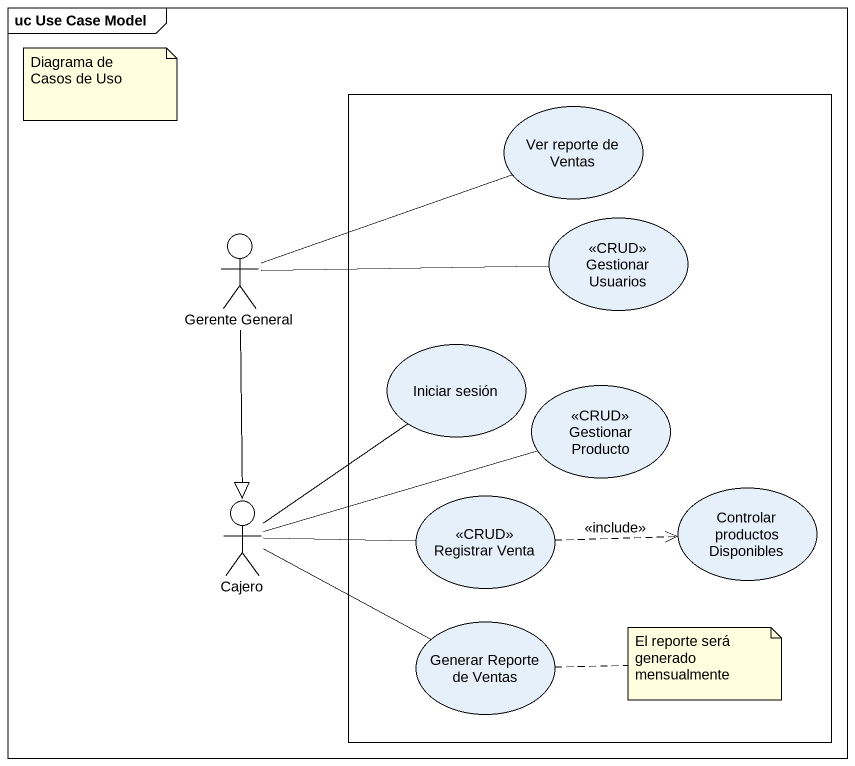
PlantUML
@startuml
mainframe uc Use Case Model
rectangle " " as rectangle1 {
  usecase "Ver reporte de Ventas" as Ver_reporte_de_Ventas
  usecase "Gestionar Usuarios" as Gestionar_Usuarios <<CRUD>>
  usecase "Iniciar sesión" as Iniciar_sesión
  usecase "Gestionar Producto" as Gestionar_Producto <<CRUD>>
  usecase "Registrar Venta" as Registrar_Venta <<CRUD>>
  usecase "Controlar productos Disponibles" as Controlar_productos
  usecase "Generar Reporte de Ventas" as Generar_Reporte_de_Ventas
}
actor "Gerente General" as Gerente_General
actor Cajero
Gerente_General -right- Ver_reporte_de_Ventas
Gerente_General -right- Gestionar_Usuarios
Gerente_General --|> Cajero
Cajero -up- Iniciar_sesión
Cajero -right- Gestionar_Producto
Cajero -right- Registrar_Venta
Cajero -right- Generar_Reporte_de_Ventas
Registrar_Venta .right.> Controlar_productos : <<include>>
note as N1
  Diagrama de
  Casos de Uso
end note
note right of Generar_Reporte_de_Ventas
  El reporte será generado
  mensualmente
end note
@enduml
